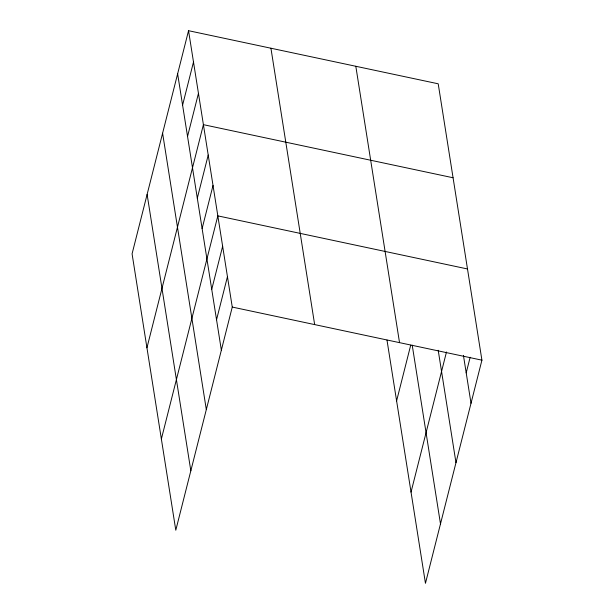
<?xml version="1.0" encoding="UTF-8"?>
<svg xmlns="http://www.w3.org/2000/svg" width="614" height="614" viewBox="0 0 614 614"><rect width="100%" height="100%" fill="white"/><g stroke="black" fill="none" stroke-linecap="round" stroke-linejoin="round"><path stroke-width="0.92" d="M188.544 30.7L132.079 253.835L175.796 530.204L232.261 307.069L188.544 30.7L438.204 83.796L481.921 360.165L425.456 583.3L386.989 340.095M182.588 105.132L193.494 62.022M187.546 136.454L198.452 93.343M146.946 347.8L203.403 124.665L453.063 177.761M197.309 198.176L208.215 155.066M202.113 228.577L213.027 185.466M161.375 439.002L217.832 215.867L467.492 268.963M211.738 289.371L222.644 246.268M216.542 319.771L227.449 276.668M396.606 400.896L410.697 345.198M411.035 492.098L446.485 351.983M466.203 372.867L470.147 357.279M232.261 307.069L481.921 360.165M463.432 355.368L471.015 403.268M438.204 350.287L455.979 462.68M412.217 345.175L440.491 523.888M355.813 66.274L399.53 342.643M270.928 48.222L314.652 324.591M177.63 73.81L221.355 350.172M162.603 133.215L206.319 409.584M147.114 194.431L190.831 470.792"/></g></svg>
